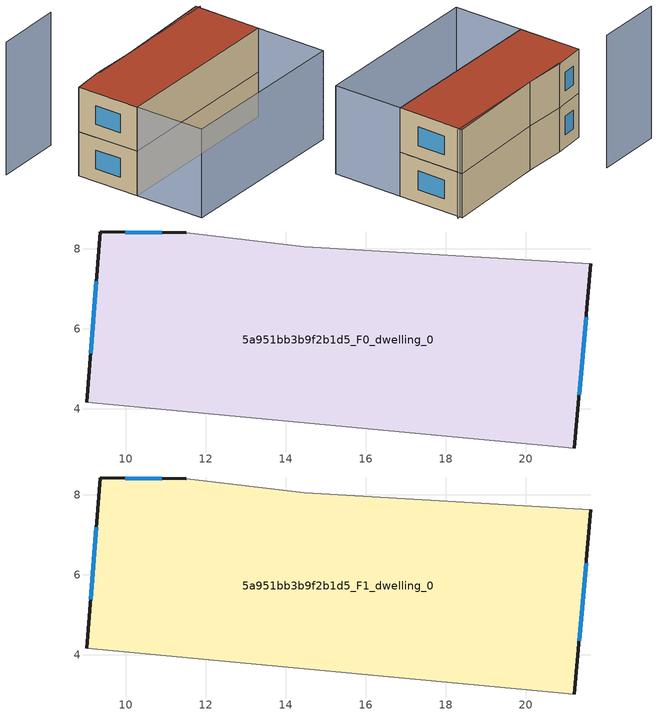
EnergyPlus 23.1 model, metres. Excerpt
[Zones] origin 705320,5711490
5a951bb3b9f2b1d5_F0_dwelling_0
 floor ground (EU_floor_Construction): 21.63,7.63 21.22,3.02 9.02,4.17 9.36,8.42 11.52,8.4 14.46,8.05 z0
 wall outside (EU_wall_Construction): 21.22,3.02 21.63,7.63 / 11.52,8.4 9.36,8.42 9.02,4.17 z0:3
 wall adiabatic (EU_wall_Construction): 21.63,7.63 14.46,8.05 11.52,8.4 / 9.02,4.17 21.22,3.02 z0:3
 window (EU_Window_Construction): 21.34,4.35 21.51,6.3 / 9.27,7.19 9.12,5.4 / 10.9,8.41 9.99,8.42 z0.87:2.13
5a951bb3b9f2b1d5_F1_dwelling_0
 floor to 5a951bb3b9f2b1d5_F0_dwelling_0 (EU_floor_Construction): 21.63,7.63 21.22,3.02 9.02,4.17 9.36,8.42 11.52,8.4 14.46,8.05 z3
 wall outside (EU_wall_Construction): 21.22,3.02 21.63,7.63 / 11.52,8.4 9.36,8.42 9.02,4.17 z3:6
 wall adiabatic (EU_wall_Construction): 21.63,7.63 14.46,8.05 11.52,8.4 / 9.02,4.17 21.22,3.02 z3:6
 window (EU_Window_Construction): 21.34,4.35 21.51,6.3 / 9.27,7.19 9.12,5.4 / 10.9,8.41 9.99,8.42 z3.87:5.13
 roof outside (EU_roof_Construction): 21.22,3.02 21.63,7.63 14.46,8.05 11.52,8.4 9.36,8.42 9.02,4.17 z6
shading: 21.82,7.42 11.49,8.31 / 9.02,4.17 21.22,3.02 / 21.22,3.02 20.78,-1.72 / 20.78,-1.72 8.58,-0.58 / 8.58,-0.58 9.02,4.17 z0:6; 11.79,11.82 7.24,12.21 z0:9
[Building]
EU S2 Campaign: North Axis=0; Terrain=City; Solar Distribution=FullExterior
[Site:Location]
London: Latitude=51.5; Longitude=-0.5; Time Zone=0; Elevation=25
[SizingPeriod:WeatherFileDays]
AnnualSizingPeriod: Begin Month=1; Begin Day of Month=1; End Month=12; End Day of Month=31; Day of Week for Start Day=Monday; Use Weather File Daylight Saving Period=No; Use Weather File Rain and Snow Indicators=No
[MATERIAL]
EU_InternalMass_Material: Roughness=MediumRough; Thickness=0.1; Conductivity=1; Density=1800; Specific Heat=900; Thermal Absorptance=0.9; Solar Absorptance=0.7; Visible Absorptance=0.7
[MATERIAL:NOMASS] Roughness=MediumRough; Thermal Absorptance=0.9; Solar Absorptance=0.7; Visible Absorptance=0.7
Name | Thermal Resistance
EU_wall_NoMass | 0.724719
EU_roof_NoMass | 2.98947
EU_floor_NoMass | 2.39157
[WINDOWMATERIAL:SIMPLEGLAZINGSYSTEM]
EU_Window_SimpleGlazing: UFactor=2.63425; Solar Heat Gain Coefficient=0.76; Visible Transmittance=0.76
[CONSTRUCTION]
EU_wall_Construction: EU_wall_NoMass
EU_roof_Construction: EU_roof_NoMass
EU_floor_Construction: EU_floor_NoMass
EU_Window_Construction: EU_Window_SimpleGlazing
EU_InternalMass_Construction: EU_InternalMass_Material
[ZONE] Type=1; Multiplier=1; Ceiling Height=autocalculate; Floor Area=autocalculate; Part of Total Floor Area=Yes
Name | Volume
5a951bb3b9f2b1d5_F0_dwelling_0 | 163.94
5a951bb3b9f2b1d5_F1_dwelling_0 | 163.941
[INTERNALMASS] Construction=EU_InternalMass_Construction; Surface Area=54.6467
Name | Zone or ZoneList
5a951bb3b9f2b1d5_F0_dwelling_0_EU_InternalMass | 5a951bb3b9f2b1d5_F0_dwelling_0
5a951bb3b9f2b1d5_F1_dwelling_0_EU_InternalMass | 5a951bb3b9f2b1d5_F1_dwelling_0
[OTHEREQUIPMENT] Fuel Type=Electricity; Design Level Calculation Method=Watts/Area; Power per Zone Floor Area=1; Fraction Latent=0; Fraction Radiant=0; Fraction Lost=0; Carbon Dioxide Generation Rate=0; EndUse Subcategory=EU_Step8_InternalGains
Name | Zone or ZoneList or Space or SpaceList | Schedule
EU_Step8_InternalGain_5a951bb3b9f2b1d5_F0_dwelling_0_f000 | 5a951bb3b9f2b1d5_F0_dwelling_0 | EU_Step8_GainSchedule_5a951bb3b9f2b1d5_F0_dwelling_0_f000
EU_Step8_InternalGain_5a951bb3b9f2b1d5_F1_dwelling_0_f000 | 5a951bb3b9f2b1d5_F1_dwelling_0 | EU_Step8_GainSchedule_5a951bb3b9f2b1d5_F1_dwelling_0_f000
[ZONEVENTILATION:DESIGNFLOWRATE] Schedule=EU_AlwaysOn; Design Flow Rate Calculation Method=AirChanges/Hour; Air Changes per Hour=0.418135; Ventilation Type=Natural; Fan Pressure Rise=0; Fan Total Efficiency=1; Constant Term Coefficient=1; Temperature Term Coefficient=0; Velocity Term Coefficient=0; Velocity Squared Term Coefficient=0; Minimum Indoor Temperature=-100; Maximum Indoor Temperature=100; Delta Temperature=-100; Minimum Outdoor Temperature=-100; Maximum Outdoor Temperature=100; Maximum Wind Speed=40
Name | Zone or ZoneList or Space or SpaceList
EU_ConstantAir_5a951bb3b9f2b1d5_F0_dwelling_0 | 5a951bb3b9f2b1d5_F0_dwelling_0
EU_ConstantAir_5a951bb3b9f2b1d5_F1_dwelling_0 | 5a951bb3b9f2b1d5_F1_dwelling_0
[HVACTEMPLATE:THERMOSTAT] Constant Heating Setpoint=20; Constant Cooling Setpoint=50
EU_HeatOnly_5a951bb3b9f2b1d5_F0_dwelling_0; EU_HeatOnly_5a951bb3b9f2b1d5_F1_dwelling_0
[HVACTEMPLATE:ZONE:IDEALLOADSAIRSYSTEM] System Availability Schedule=EU_AlwaysOn; Maximum Heating Supply Air Temperature=50; Minimum Cooling Supply Air Temperature=13; Maximum Heating Supply Air Humidity Ratio=0.0156; Minimum Cooling Supply Air Humidity Ratio=0.0077; Heating Limit=NoLimit; Cooling Limit=NoLimit; Heating Availability Schedule=EU_AlwaysOn; Cooling Availability Schedule=EU_CoolingOff; Dehumidification Control Type=ConstantSensibleHeatRatio; Cooling Sensible Heat Ratio=0.7; Dehumidification Setpoint=60; Humidification Control Type=None; Humidification Setpoint=30; Outdoor Air Method=None; Outdoor Air Flow Rate per Person=0.00944; Outdoor Air Flow Rate per Zone Floor Area=0; Outdoor Air Flow Rate per Zone=0; Demand Controlled Ventilation Type=None; Outdoor Air Economizer Type=NoEconomizer; Heat Recovery Type=None; Sensible Heat Recovery Effectiveness=0.7; Latent Heat Recovery Effectiveness=0.65
Name | Template Thermostat
5a951bb3b9f2b1d5_F0_dwelling_0 | EU_HeatOnly_5a951bb3b9f2b1d5_F0_dwelling_0
5a951bb3b9f2b1d5_F1_dwelling_0 | EU_HeatOnly_5a951bb3b9f2b1d5_F1_dwelling_0
[SIZING:ZONE] Zone Cooling Design Supply Air Temperature Input Method=SupplyAirTemperature; Zone Cooling Design Supply Air Temperature=13; Zone Heating Design Supply Air Temperature Input Method=SupplyAirTemperature; Zone Heating Design Supply Air Temperature=50; Zone Cooling Design Supply Air Humidity Ratio=0.008; Zone Heating Design Supply Air Humidity Ratio=0.008; Cooling Design Air Flow Method=DesignDay; Cooling Design Air Flow Rate=0; Cooling Minimum Air Flow per Zone Floor Area=0.000762; Cooling Minimum Air Flow=0; Cooling Minimum Air Flow Fraction=0.2; Heating Design Air Flow Method=DesignDay; Heating Design Air Flow Rate=0; Heating Maximum Air Flow per Zone Floor Area=0.002032; Heating Maximum Air Flow=0.141576; Heating Maximum Air Flow Fraction=0.3; Account for Dedicated Outdoor Air System=No; Dedicated Outdoor Air System Control Strategy=NeutralSupplyAir; Dedicated Outdoor Air Low Setpoint Temperature for Design=autosize; Dedicated Outdoor Air High Setpoint Temperature for Design=autosize; Zone Load Sizing Method=Sensible Load Only No Latent Load; Zone Latent Cooling Design Supply Air Humidity Ratio Input Method=HumidityRatioDifference; Zone Cooling Design Supply Air Humidity Ratio Difference=0.005; Zone Latent Heating Design Supply Air Humidity Ratio Input Method=HumidityRatioDifference; Zone Humidification Design Supply Air Humidity Ratio Difference=0.005
5a951bb3b9f2b1d5_F0_dwelling_0; 5a951bb3b9f2b1d5_F1_dwelling_0
[SCHEDULE:CONSTANT]
Name | Hourly Value
EU_AlwaysOn | 1
EU_CoolingOff | 0
[SCHEDULE:FILE] Column Number=1; Rows to Skip at Top=0; Number of Hours of Data=8760; Column Separator=Comma; Interpolate to Timestep=No; Minutes per Item=60; Adjust Schedule for Daylight Savings=Yes
Name | File
EU_Step8_GainSchedule_5a951bb3b9f2b1d5_F0_dwelling_0_f000 | ../../schedules/5a951bb3b9f2b1d5/5a951bb3b9f2b1d5_F0_dwelling_0_f000_gain.csv
EU_Step8_GainSchedule_5a951bb3b9f2b1d5_F1_dwelling_0_f000 | ../../schedules/5a951bb3b9f2b1d5/5a951bb3b9f2b1d5_F1_dwelling_0_f000_gain.csv
